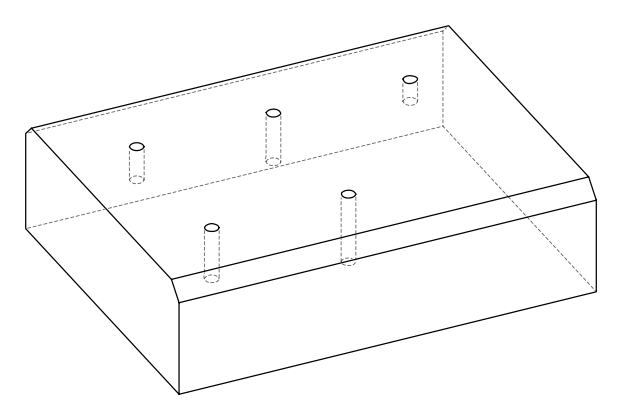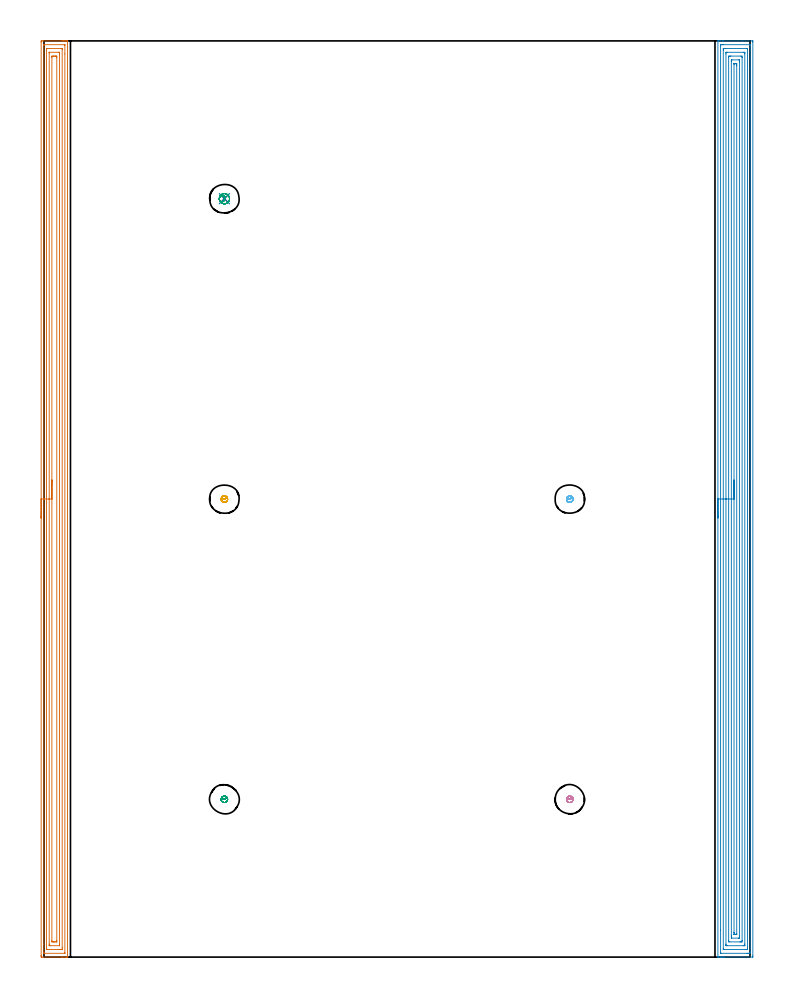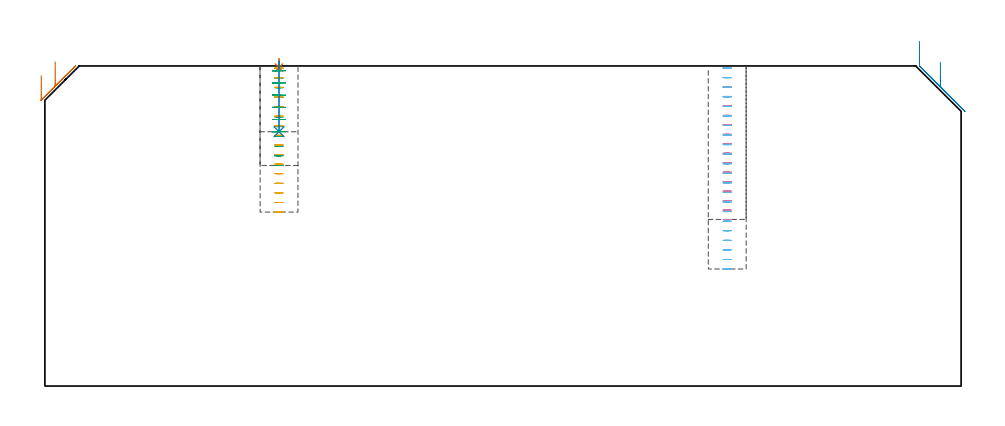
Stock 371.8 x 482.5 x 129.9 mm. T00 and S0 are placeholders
(PLAN: 9 operations, 4 tool changes, 52 min)
(1 AREA_MILL | FG_CHAMFER_SURFACE | UGT0205_001 | 19.6 min | 46609 mm3)
(2 AREA_MILL_1 | FG_CHAMFER_SURFACE_1 | UGT0205_001 | 27.3 min | 81669 mm3)
(3 MILL_BLIND_HOLE_FROM_SOLID_MATERIAL | STEP1POCKET | NXT0201_011 | Spiral | 0.72 min | 7507 mm3)
(4 MILL_BLIND_HOLE_FROM_SOLID_MATERIAL_1 | STEP1POCKET_1 | NXT0201_011 | Spiral | 1.12 min | 11581 mm3)
(5 MILL_BLIND_HOLE_FROM_SOLID_MATERIAL_2 | STEP1POCKET_2 | NXT0201_011 | Spiral | 1.05 min | 11025 mm3)
(6 MILL_BLIND_HOLE_FROM_SOLID_MATERIAL_3 | STEP1POCKET_3 | NXT0201_011 | Spiral | 1.45 min | 15314 mm3)
(7 SPOT_DRILL | STEP1POCKET_4 | NXT0321_9005460120000 | 0.03 min | 7 mm3)
(8 DRILL_BLIND_HOLE_INTO_CENTER | STEP1POCKET_4 | NXT0301_128 | 0.12 min | 2883 mm3)
(9 MILL_ROUGH_BLIND_HOLE_CONTOUR | STEP1POCKET_4 | NXT0201_010 | Spiral | 0.66 min | 2088 mm3)
(TOOL UGT0205_001 | Chamfer Mill 20 x 3 x 45 deg. | D20 FL50 Z2)
(TOOL NXT0201_011 | ENDMILL 12mm [2P460-1200-NA 1630] | D12 FL38 Z6)
(TOOL NXT0321_9005460120000 | NC Spot Drill, 142deg, 12mm, Carbide, Uncoated | D12 PA142 FL30 Z2)
(TOOL NXT0301_128 | Carbide Drill 12mm [861.1-1200-036A1-GP GC34] | D12 PA150 FL37.4 Z2)
(TOOL NXT0201_010 | ENDMILL 10mm [2P460-1000-NA 1630] | D10 FL30 Z6)
(OP 1 AREA_MILL)
G17 G21 G94 G90
T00 M6
G54
G17 G0 G90 X-1.5 Y231.25 S1061 M3
G43 Z139.9 H0
Z126.
G94 G1 Y231.288 Z125.128 F250.
Y231.402 Z124.263
Y231.591 Z123.412
Y231.853 Z122.58
Y232.187 Z121.774
Y232.59 Z121.
Y233.058 Z120.264
Y233.59 Z119.572
Y234.179 Z118.929
Y234.822 Z118.34
Y235.514 Z117.808
Y236.25 Z117.34
Y237.024 Z116.937
Y237.83 Z116.603
Y238.662 Z116.341
Y239.513 Z116.152
Y240.378 Z116.038
Y241.25 Z116.
X-1.499 Y481.888 Z116.001
X-1.497 Y482.27 Z116.002
X-1.492 Y482.49 Z116.005
X-1.122 Y482.495 Z116.376
X-0.521 Y482.5 Z116.976
X9.393 Z126.887
X9.945 Z127.441
X10.269 Z127.765
X10.821 Z128.317
X11.145 Z128.64
X11.795 Z129.294
X12.12 Z129.619
X12.262 Y482.498 Z129.754
X12.398 Y482.49 Z129.888
X12.4 Y482.335 Z129.9
Y0.165
X12.398 Y0.01 Z129.888
X12.262 Y0.002 Z129.754
X12.12 Y0. Z129.619
X11.794 Z129.294
X11.145 Z128.64
X9.945 Z127.442
X9.393 Z126.887
X-1.08 Z116.418
X-1.122 Y0.001 Z116.376
X-1.493 Y0.01 Z116.005
X-1.497 Y0.23 Z116.001
X-1.5 Y0.612 Z116.
Y0.997
Y241.25
X-0.086 Z117.414
X-0.085 Y480.102 Z117.415
X-0.081 Y480.466 Z117.419
X-0.08 Y480.482 Z117.421
X-0.062 Y480.49 Z117.438
X0.006 Y480.496 Z117.506
X0.11 Y480.499 Z117.61
X10.756 Y480.5 Z128.256
X10.923 Y480.497 Z128.423
X10.953 Y480.495 Z128.453
X10.979 Y480.49 Z128.479
X10.981 Y480.451 Z128.481
X10.985 Y480.266 Z128.485
X10.986 Y475.66 Z128.486
X10.985 Y2.398 Z128.485
X10.981 Y2.034 Z128.481
X10.979 Y2.018 Z128.479
X10.961 Y2.01 Z128.461
X10.893 Y2.004 Z128.393
X10.789 Y2.001 Z128.289
X0.144 Y2. Z117.644
X-0.023 Y2.003 Z117.477
X-0.053 Y2.005 Z117.447
X-0.079 Y2.01 Z117.421
X-0.081 Y2.048 Z117.419
X-0.085 Y2.234 Z117.415
X-0.086 Y6.848 Z117.414
Y241.25
X1.328 Z118.828
X1.329 Y477.605 Z118.829
X1.333 Y478.317 Z118.833
X1.335 Y478.491 Z118.835
X1.507 Y478.494 Z119.007
X2.203 Y478.5 Z119.703
X2.383 Z119.883
X9.214 Y478.499 Z126.714
X9.393 Y478.495 Z126.893
X9.565 Y478.489 Z127.065
X9.569 Y478.317 Z127.069
X9.571 Y478.135 Z127.071
Y4.895
X9.567 Y4.183 Z127.067
X9.564 Y4.009 Z127.064
X9.393 Y4.006 Z126.893
X8.696 Y4. Z126.196
X8.517 Z126.017
X1.686 Y4.001 Z119.186
X1.507 Y4.005 Z119.007
X1.335 Y4.011 Z118.835
X1.331 Y4.183 Z118.831
X1.329 Y4.365 Z118.829
X1.328 Y241.25 Z118.828
X2.743 Z120.243
Y476.164
X2.745 Y476.34 Z120.245
X2.749 Y476.479 Z120.249
X2.75 Y476.491 Z120.25
X2.758 Y476.494 Z120.258
X2.784 Y476.498 Z120.284
X2.836 Y476.499 Z120.336
X7.671 Y476.5 Z125.171
X8.06 Y476.492 Z125.56
X8.151 Y476.489 Z125.651
X8.154 Y476.428 Z125.654
X8.155 Y476.364 Z125.655
X8.157 Y476.004 Z125.657
Y475.638
Y6.336
X8.155 Y6.16 Z125.655
X8.151 Y6.021 Z125.651
X8.15 Y6.009 Z125.65
X8.142 Y6.006 Z125.642
X8.116 Y6.002 Z125.616
X8.064 Y6.001 Z125.564
X3.229 Y6. Z120.729
X2.84 Y6.008 Z120.34
X2.749 Y6.011 Z120.249
X2.746 Y6.072 Z120.246
X2.745 Y6.135 Z120.245
X2.743 Y6.496 Z120.243
Y6.862
Y241.25
X4.157 Z121.657
Y473.852
X4.164 Y474.287 Z121.664
X4.171 Y474.49 Z121.671
X4.379 Y474.497 Z121.879
X5.012 Y474.499 Z122.512
X5.252 Y474.5 Z122.752
X5.888 Z123.388
X6.129 Y474.499 Z123.629
X6.62 Y474.493 Z124.12
X6.736 Y474.49 Z124.236
X6.743 Y473.852 Z124.243
Y8.648
X6.736 Y8.213 Z124.236
X6.729 Y8.01 Z124.229
X6.521 Y8.003 Z124.021
X5.888 Y8. Z123.388
X5.648 Z123.148
X5.012 Z122.512
X4.771 Y8.001 Z122.271
X4.28 Y8.007 Z121.78
X4.164 Y8.01 Z121.664
X4.157 Y8.648 Z121.657
Y241.25
Y242.122 Z121.695
Y242.986 Z121.809
Y243.838 Z121.998
Y244.67 Z122.26
Y245.476 Z122.594
Y246.25 Z122.997
Y246.986 Z123.465
Y247.678 Z123.996
Y248.321 Z124.586
Y248.91 Z125.229
Y249.441 Z125.921
Y249.91 Z126.657
Y250.313 Z127.431
Y250.647 Z128.237
Y250.909 Z129.069
Y251.098 Z129.92
Y251.212 Z130.785
Y251.25 Z131.657
G0 Z139.9
M5
M2
(OP 2 AREA_MILL_1)
G17 G21 G94 G90
T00 M6
G54
G17 G0 G90 X354.9 Y231.25 S1061 M3
G43 Z139.9 H0
G94 G1 Y231.288 Z139.028 F250.
Y231.402 Z138.163
Y231.591 Z137.312
Y231.853 Z136.48
Y232.187 Z135.674
Y232.59 Z134.9
Y233.058 Z134.164
Y233.59 Z133.472
Y234.179 Z132.829
Y234.822 Z132.239
Y235.514 Z131.708
Y236.25 Z131.24
Y237.024 Z130.837
Y237.83 Z130.503
Y238.662 Z130.241
Y239.514 Z130.052
Y240.378 Z129.938
Y241.25 Z129.9
Y482.335
X354.906 Y482.49 Z129.893
X355.206 Y482.5 Z129.593
X355.541 Z129.259
X356.192 Z128.603
X357.396 Z127.401
X357.949 Z126.845
X367.916 Z116.881
X372.887 Z111.91
X373.167 Y482.497 Z111.631
X373.292 Y482.49 Z111.505
X373.299 Y482.362 Z111.499
X373.3 Y481.888 Z111.5
Y0.612
X373.295 Y0.133 Z111.503
X373.292 Y0.01 Z111.506
X373.164 Y0. Z111.634
X358.551 Z126.244
X357.949 Z126.845
X357.396 Z127.401
X357.07 Z127.726
X356.517 Z128.279
X356.192 Z128.603
X355.206 Z129.594
X355.005 Y0.004 Z129.794
X354.907 Y0.01 Z129.893
X354.9 Y0.165 Z129.9
Y241.25
X356.314 Z128.486
X356.315 Y479.977 Z128.485
X356.316 Y480.102 Z128.484
X356.321 Y480.477 Z128.479
X356.686 Y480.493 Z128.114
X357.07 Y480.497 Z127.73
X357.558 Y480.5 Z127.242
X357.949 Z126.851
X371.617 Z113.183
X371.807 Y480.498 Z112.993
X371.837 Y480.496 Z112.963
X371.867 Y480.49 Z112.933
X371.879 Y480.483 Z112.921
X371.88 Y480.46 Z112.92
X371.885 Y480.228 Z112.915
X371.886 Y468.177 Z112.914
X371.885 Y2.523 Z112.915
X371.884 Y2.398 Z112.916
X371.879 Y2.023 Z112.921
X371.514 Y2.007 Z113.286
X371.13 Y2.003 Z113.67
X370.642 Y2. Z114.158
X370.251 Z114.549
X356.583 Z128.217
X356.393 Y2.002 Z128.407
X356.363 Y2.004 Z128.437
X356.333 Y2.01 Z128.467
X356.321 Y2.017 Z128.479
X356.32 Y2.04 Z128.48
X356.315 Y2.272 Z128.485
X356.314 Y14.326 Z128.486
Y241.25
X357.728 Z127.072
X357.729 Y477.648 Z127.071
X357.731 Y478.317 Z127.069
X357.733 Y478.428 Z127.067
X357.735 Y478.477 Z127.065
X357.776 Y478.492 Z127.024
X357.949 Y478.495 Z126.851
X358.647 Y478.5 Z126.153
X358.828 Z125.972
X370.071 Y478.499 Z114.729
X370.251 Y478.496 Z114.549
X370.431 Y478.49 Z114.369
X370.465 Y478.482 Z114.335
X370.468 Y478.45 Z114.332
X370.47 Y478.391 Z114.33
X370.471 Y478.317 Z114.329
X370.472 Y478.092 Z114.328
X370.471 Y4.852 Z114.329
X370.469 Y4.183 Z114.331
X370.467 Y4.072 Z114.333
X370.465 Y4.023 Z114.335
X370.424 Y4.008 Z114.376
X370.251 Y4.005 Z114.549
X369.553 Y4. Z115.247
X369.372 Z115.428
X358.129 Y4.001 Z126.671
X357.949 Y4.004 Z126.851
X357.769 Y4.01 Z127.031
X357.735 Y4.018 Z127.065
X357.732 Y4.05 Z127.068
X357.73 Y4.109 Z127.07
X357.729 Y4.183 Z127.071
X357.728 Y4.408 Z127.072
Y241.25
X359.143 Z125.657
Y475.638
X359.144 Y476.209 Z125.656
X359.147 Y476.401 Z125.653
X359.15 Y476.469 Z125.65
X359.155 Y476.491 Z125.645
X359.177 Y476.492 Z125.623
X359.282 Y476.496 Z125.518
X359.706 Y476.5 Z125.094
X359.737 Z125.063
X368.524 Z116.276
X368.918 Y476.493 Z115.882
X369.016 Y476.49 Z115.784
X369.051 Y476.482 Z115.749
X369.053 Y476.451 Z115.747
X369.055 Y476.367 Z115.745
X369.057 Y475.958 Z115.743
Y475.638
Y6.862
X369.056 Y6.291 Z115.744
X369.053 Y6.099 Z115.747
X369.05 Y6.031 Z115.75
X369.045 Y6.01 Z115.755
X369.023 Y6.008 Z115.777
X368.918 Y6.004 Z115.882
X368.494 Y6. Z116.306
X368.463 Z116.337
X359.676 Z125.124
X359.282 Y6.007 Z125.518
X359.184 Y6.01 Z125.616
X359.149 Y6.018 Z125.651
X359.147 Y6.049 Z125.653
X359.145 Y6.133 Z125.655
X359.143 Y6.542 Z125.657
Y6.862
Y241.25
X360.557 Z124.243
X360.558 Y473.852 Z124.242
Y473.88
X360.585 Y474.49 Z124.215
X360.829 Y474.497 Z123.971
X361.464 Y474.499 Z123.336
X361.705 Y474.5 Z123.095
X366.978 Y474.499 Z117.822
X367.615 Y474.49 Z117.185
X367.642 Y473.852 Z117.158
X367.643 Y473.824 Z117.157
X367.642 Y8.648 Z117.158
Y8.62
X367.615 Y8.01 Z117.185
X367.371 Y8.003 Z117.429
X366.736 Y8.001 Z118.064
X366.495 Y8. Z118.305
X361.222 Y8.001 Z123.578
X360.585 Y8.01 Z124.215
X360.558 Y8.648 Z124.242
X360.557 Y8.676 Z124.243
Y241.25
X361.971 Z122.829
Y471.551
X361.973 Y472.066 Z122.827
X361.976 Y472.439 Z122.824
X361.978 Y472.488 Z122.822
X362.023 Y472.492 Z122.777
X362.129 Y472.497 Z122.671
X362.343 Y472.499 Z122.457
X366. Z118.8
X366.113 Y472.496 Z118.687
X366.189 Y472.49 Z118.611
X366.222 Y472.485 Z118.578
X366.224 Y472.443 Z118.576
X366.227 Y472.066 Z118.573
X366.229 Y471.689 Z118.571
Y471.173
Y10.949
X366.227 Y10.434 Z118.573
X366.224 Y10.061 Z118.576
X366.222 Y10.012 Z118.578
X366.177 Y10.008 Z118.623
X366.071 Y10.003 Z118.729
X365.857 Y10.001 Z118.943
X362.2 Z122.6
X362.087 Y10.004 Z122.713
X362.011 Y10.01 Z122.789
X361.978 Y10.015 Z122.822
X361.977 Y10.057 Z122.823
X361.973 Y10.434 Z122.827
X361.971 Y10.811 Z122.829
Y11.327
Y241.25
X363.385 Z121.415
X363.386 Y470.28 Z121.414
X363.387 Y470.462 Z121.413
X363.389 Y470.483 Z121.411
X363.391 Y470.487 Z121.409
X363.409 Y470.49 Z121.391
X363.524 Y470.497 Z121.276
X363.668 Y470.499 Z121.132
X363.884 Y470.5 Z120.916
X364.1 Z120.7
X364.764 Y470.498 Z120.036
X364.795 Y470.494 Z120.005
X364.802 Y470.492 Z119.998
X364.808 Y470.454 Z119.992
X364.811 Y470.28 Z119.989
X364.814 Y469.554 Z119.986
X364.815 Y469.387 Z119.985
X364.814 Y12.22 Z119.986
X364.813 Y12.038 Z119.987
X364.811 Y12.017 Z119.989
X364.809 Y12.013 Z119.991
X364.791 Y12.009 Z120.009
X364.676 Y12.003 Z120.124
X364.532 Y12.001 Z120.268
X364.316 Y12. Z120.484
X364.1 Z120.7
X363.436 Y12.002 Z121.364
X363.405 Y12.006 Z121.395
X363.398 Y12.008 Z121.402
X363.392 Y12.046 Z121.408
X363.389 Y12.22 Z121.411
X363.386 Y12.946 Z121.414
X363.385 Y13.112 Z121.415
Y241.25
Y242.122 Z121.453
Y242.986 Z121.567
Y243.838 Z121.755
Y244.67 Z122.018
Y245.476 Z122.352
Y246.25 Z122.754
Y246.986 Z123.223
Y247.678 Z123.754
Y248.321 Z124.344
Y248.91 Z124.987
Y249.442 Z125.679
Y249.91 Z126.415
Y250.313 Z127.188
Y250.647 Z127.994
Y250.909 Z128.826
Y251.098 Z129.678
Y251.212 Z130.543
Y251.25 Z131.415
G0 Z139.9
M5
M2
(OP 3 MILL_BLIND_HOLE_FROM_SOLID_MATERIAL)
G17 G21 G94 G90
T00 M6
G54
G17 G0 G90 X95. Y83.1 S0 M3
G43 Z139.9 H1
Z128.955
G94 G3 X95.761 Y84.039 R0.778 F250.
X94.647 Y84.763 R0.939
X93.337 Y82.747 R1.7
X94.647 Y84.763 R-1.7
X93.992 Y83.755 R0.85
X95. Y83.1 R0.85
G0 Z125.009
G3 X95.761 Y84.039 R0.778
X94.647 Y84.763 R0.939
X93.337 Y82.747 R1.7
X94.647 Y84.763 R-1.7
X93.992 Y83.755 R0.85
X95. Y83.1 R0.85
G0 Z121.064
G3 X95.761 Y84.039 R0.778
X94.647 Y84.763 R0.939
X93.337 Y82.747 R1.7
X94.647 Y84.763 R-1.7
X93.992 Y83.755 R0.85
X95. Y83.1 R0.85
G0 Z117.118
G3 X95.761 Y84.039 R0.778
X94.647 Y84.763 R0.939
X93.337 Y82.747 R1.7
X94.647 Y84.763 R-1.7
X93.992 Y83.755 R0.85
X95. Y83.1 R0.85
G0 Z113.173
G3 X95.761 Y84.039 R0.778
X94.647 Y84.763 R0.939
X93.337 Y82.747 R1.7
X94.647 Y84.763 R-1.7
X93.992 Y83.755 R0.85
X95. Y83.1 R0.85
G0 Z109.227
G3 X95.761 Y84.039 R0.778
X94.647 Y84.763 R0.939
X93.337 Y82.747 R1.7
X94.647 Y84.763 R-1.7
X93.992 Y83.755 R0.85
X95. Y83.1 R0.85
G0 Z105.282
G3 X95.761 Y84.039 R0.778
X94.647 Y84.763 R0.939
X93.337 Y82.747 R1.7
X94.647 Y84.763 R-1.7
X93.992 Y83.755 R0.85
X95. Y83.1 R0.85
G0 Z101.336
G3 X95.761 Y84.039 R0.778
X94.647 Y84.763 R0.939
X93.337 Y82.747 R1.7
X94.647 Y84.763 R-1.7
X93.992 Y83.755 R0.85
X95. Y83.1 R0.85
G0 Z97.391
G3 X95.761 Y84.039 R0.778
X94.647 Y84.763 R0.939
X93.337 Y82.747 R1.7
X94.647 Y84.763 R-1.7
X93.992 Y83.755 R0.85
X95. Y83.1 R0.85
G0 Z93.445
G3 X95.761 Y84.039 R0.778
X94.647 Y84.763 R0.939
X93.337 Y82.747 R1.7
X94.647 Y84.763 R-1.7
X93.992 Y83.755 R0.85
X95. Y83.1 R0.85
G0 Z89.5
G3 X95.761 Y84.039 R0.778
X94.647 Y84.763 R0.939
X93.337 Y82.747 R1.7
X94.647 Y84.763 R-1.7
X93.992 Y83.755 R0.85
X95. Y83.1 R0.85
G0 Z139.9
M5
M2
(OP 4 MILL_BLIND_HOLE_FROM_SOLID_MATERIAL_1)
G17 G21 G94 G90
T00 M6
G54
G17 G0 G90 X276.9 Y83.1 S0 M3
G43 Z139.9 H1
Z129.059
G94 G3 X277.661 Y84.039 R0.778 F250.
X276.547 Y84.763 R0.939
X275.237 Y82.747 R1.7
X276.547 Y84.763 R-1.7
X275.892 Y83.755 R0.85
X276.9 Y83.1 R0.85
G0 Z125.218
G3 X277.661 Y84.039 R0.778
X276.547 Y84.763 R0.939
X275.237 Y82.747 R1.7
X276.547 Y84.763 R-1.7
X275.892 Y83.755 R0.85
X276.9 Y83.1 R0.85
G0 Z121.376
G3 X277.661 Y84.039 R0.778
X276.547 Y84.763 R0.939
X275.237 Y82.747 R1.7
X276.547 Y84.763 R-1.7
X275.892 Y83.755 R0.85
X276.9 Y83.1 R0.85
G0 Z117.535
G3 X277.661 Y84.039 R0.778
X276.547 Y84.763 R0.939
X275.237 Y82.747 R1.7
X276.547 Y84.763 R-1.7
X275.892 Y83.755 R0.85
X276.9 Y83.1 R0.85
G0 Z113.694
G3 X277.661 Y84.039 R0.778
X276.547 Y84.763 R0.939
X275.237 Y82.747 R1.7
X276.547 Y84.763 R-1.7
X275.892 Y83.755 R0.85
X276.9 Y83.1 R0.85
G0 Z109.853
G3 X277.661 Y84.039 R0.778
X276.547 Y84.763 R0.939
X275.237 Y82.747 R1.7
X276.547 Y84.763 R-1.7
X275.892 Y83.755 R0.85
X276.9 Y83.1 R0.85
G0 Z106.012
G3 X277.661 Y84.039 R0.778
X276.547 Y84.763 R0.939
X275.237 Y82.747 R1.7
X276.547 Y84.763 R-1.7
X275.892 Y83.755 R0.85
X276.9 Y83.1 R0.85
G0 Z102.171
G3 X277.661 Y84.039 R0.778
X276.547 Y84.763 R0.939
X275.237 Y82.747 R1.7
X276.547 Y84.763 R-1.7
X275.892 Y83.755 R0.85
X276.9 Y83.1 R0.85
G0 Z98.329
G3 X277.661 Y84.039 R0.778
X276.547 Y84.763 R0.939
X275.237 Y82.747 R1.7
X276.547 Y84.763 R-1.7
X275.892 Y83.755 R0.85
X276.9 Y83.1 R0.85
G0 Z94.488
G3 X277.661 Y84.039 R0.778
X276.547 Y84.763 R0.939
X275.237 Y82.747 R1.7
X276.547 Y84.763 R-1.7
X275.892 Y83.755 R0.85
X276.9 Y83.1 R0.85
G0 Z90.647
G3 X277.661 Y84.039 R0.778
X276.547 Y84.763 R0.939
X275.237 Y82.747 R1.7
X276.547 Y84.763 R-1.7
X275.892 Y83.755 R0.85
X276.9 Y83.1 R0.85
G0 Z86.806
G3 X277.661 Y84.039 R0.778
X276.547 Y84.763 R0.939
X275.237 Y82.747 R1.7
X276.547 Y84.763 R-1.7
X275.892 Y83.755 R0.85
X276.9 Y83.1 R0.85
G0 Z82.965
G3 X277.661 Y84.039 R0.778
X276.547 Y84.763 R0.939
X275.237 Y82.747 R1.7
X276.547 Y84.763 R-1.7
X275.892 Y83.755 R0.85
X276.9 Y83.1 R0.85
G0 Z79.124
G3 X277.661 Y84.039 R0.778
X276.547 Y84.763 R0.939
X275.237 Y82.747 R1.7
X276.547 Y84.763 R-1.7
X275.892 Y83.755 R0.85
X276.9 Y83.1 R0.85
G0 Z75.282
G3 X277.661 Y84.039 R0.778
X276.547 Y84.763 R0.939
X275.237 Y82.747 R1.7
X276.547 Y84.763 R-1.7
X275.892 Y83.755 R0.85
X276.9 Y83.1 R0.85
G0 Z71.441
G3 X277.661 Y84.039 R0.778
X276.547 Y84.763 R0.939
X275.237 Y82.747 R1.7
X276.547 Y84.763 R-1.7
X275.892 Y83.755 R0.85
X276.9 Y83.1 R0.85
G0 Z67.6
G3 X277.661 Y84.039 R0.778
X276.547 Y84.763 R0.939
X275.237 Y82.747 R1.7
X276.547 Y84.763 R-1.7
X275.892 Y83.755 R0.85
X276.9 Y83.1 R0.85
G0 Z139.9
M5
M2
(OP 5 MILL_BLIND_HOLE_FROM_SOLID_MATERIAL_2)
G17 G21 G94 G90
T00 M6
G54
G17 G0 G90 X95. Y241.2 S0 M3
G43 Z139.9 H1
Z129.006
G94 G3 X95.761 Y242.139 R0.778 F250.
X94.647 Y242.863 R0.939
X93.337 Y240.847 R1.7
X94.647 Y242.863 R-1.7
X93.992 Y241.855 R0.85
X95. Y241.2 R0.85
G0 Z125.113
G3 X95.761 Y242.139 R0.778
X94.647 Y242.863 R0.939
X93.337 Y240.847 R1.7
X94.647 Y242.863 R-1.7
X93.992 Y241.855 R0.85
X95. Y241.2 R0.85
G0 Z121.219
G3 X95.761 Y242.139 R0.778
X94.647 Y242.863 R0.939
X93.337 Y240.847 R1.7
X94.647 Y242.863 R-1.7
X93.992 Y241.855 R0.85
X95. Y241.2 R0.85
G0 Z117.325
G3 X95.761 Y242.139 R0.778
X94.647 Y242.863 R0.939
X93.337 Y240.847 R1.7
X94.647 Y242.863 R-1.7
X93.992 Y241.855 R0.85
X95. Y241.2 R0.85
G0 Z113.431
G3 X95.761 Y242.139 R0.778
X94.647 Y242.863 R0.939
X93.337 Y240.847 R1.7
X94.647 Y242.863 R-1.7
X93.992 Y241.855 R0.85
X95. Y241.2 R0.85
G0 Z109.538
G3 X95.761 Y242.139 R0.778
X94.647 Y242.863 R0.939
X93.337 Y240.847 R1.7
X94.647 Y242.863 R-1.7
X93.992 Y241.855 R0.85
X95. Y241.2 R0.85
G0 Z105.644
G3 X95.761 Y242.139 R0.778
X94.647 Y242.863 R0.939
X93.337 Y240.847 R1.7
X94.647 Y242.863 R-1.7
X93.992 Y241.855 R0.85
X95. Y241.2 R0.85
G0 Z101.75
G3 X95.761 Y242.139 R0.778
X94.647 Y242.863 R0.939
X93.337 Y240.847 R1.7
X94.647 Y242.863 R-1.7
X93.992 Y241.855 R0.85
X95. Y241.2 R0.85
G0 Z97.856
G3 X95.761 Y242.139 R0.778
X94.647 Y242.863 R0.939
X93.337 Y240.847 R1.7
X94.647 Y242.863 R-1.7
X93.992 Y241.855 R0.85
X95. Y241.2 R0.85
G0 Z93.963
G3 X95.761 Y242.139 R0.778
X94.647 Y242.863 R0.939
X93.337 Y240.847 R1.7
X94.647 Y242.863 R-1.7
X93.992 Y241.855 R0.85
X95. Y241.2 R0.85
G0 Z90.069
G3 X95.761 Y242.139 R0.778
X94.647 Y242.863 R0.939
X93.337 Y240.847 R1.7
X94.647 Y242.863 R-1.7
X93.992 Y241.855 R0.85
X95. Y241.2 R0.85
G0 Z86.175
G3 X95.761 Y242.139 R0.778
X94.647 Y242.863 R0.939
X93.337 Y240.847 R1.7
X94.647 Y242.863 R-1.7
X93.992 Y241.855 R0.85
X95. Y241.2 R0.85
G0 Z82.281
G3 X95.761 Y242.139 R0.778
X94.647 Y242.863 R0.939
X93.337 Y240.847 R1.7
X94.647 Y242.863 R-1.7
X93.992 Y241.855 R0.85
X95. Y241.2 R0.85
G0 Z78.388
G3 X95.761 Y242.139 R0.778
X94.647 Y242.863 R0.939
X93.337 Y240.847 R1.7
X94.647 Y242.863 R-1.7
X93.992 Y241.855 R0.85
X95. Y241.2 R0.85
G0 Z74.494
G3 X95.761 Y242.139 R0.778
X94.647 Y242.863 R0.939
X93.337 Y240.847 R1.7
X94.647 Y242.863 R-1.7
X93.992 Y241.855 R0.85
X95. Y241.2 R0.85
G0 Z70.6
G3 X95.761 Y242.139 R0.778
X94.647 Y242.863 R0.939
X93.337 Y240.847 R1.7
X94.647 Y242.863 R-1.7
X93.992 Y241.855 R0.85
X95. Y241.2 R0.85
G0 Z139.9
M5
M2
(OP 6 MILL_BLIND_HOLE_FROM_SOLID_MATERIAL_3)
G17 G21 G94 G90
T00 M6
G54
G17 G0 G90 X276.9 Y241.2 S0 M3
G43 Z139.9 H1
Z129.018
G94 G3 X277.661 Y242.139 R0.778 F250.
X276.547 Y242.863 R0.939
X275.237 Y240.847 R1.7
X276.547 Y242.863 R-1.7
X275.892 Y241.855 R0.85
X276.9 Y241.2 R0.85
G0 Z125.136
G3 X277.661 Y242.139 R0.778
X276.547 Y242.863 R0.939
X275.237 Y240.847 R1.7
X276.547 Y242.863 R-1.7
X275.892 Y241.855 R0.85
X276.9 Y241.2 R0.85
G0 Z121.255
G3 X277.661 Y242.139 R0.778
X276.547 Y242.863 R0.939
X275.237 Y240.847 R1.7
X276.547 Y242.863 R-1.7
X275.892 Y241.855 R0.85
X276.9 Y241.2 R0.85
G0 Z117.373
G3 X277.661 Y242.139 R0.778
X276.547 Y242.863 R0.939
X275.237 Y240.847 R1.7
X276.547 Y242.863 R-1.7
X275.892 Y241.855 R0.85
X276.9 Y241.2 R0.85
G0 Z113.491
G3 X277.661 Y242.139 R0.778
X276.547 Y242.863 R0.939
X275.237 Y240.847 R1.7
X276.547 Y242.863 R-1.7
X275.892 Y241.855 R0.85
X276.9 Y241.2 R0.85
G0 Z109.609
G3 X277.661 Y242.139 R0.778
X276.547 Y242.863 R0.939
X275.237 Y240.847 R1.7
X276.547 Y242.863 R-1.7
X275.892 Y241.855 R0.85
X276.9 Y241.2 R0.85
G0 Z105.727
G3 X277.661 Y242.139 R0.778
X276.547 Y242.863 R0.939
X275.237 Y240.847 R1.7
X276.547 Y242.863 R-1.7
X275.892 Y241.855 R0.85
X276.9 Y241.2 R0.85
G0 Z101.845
G3 X277.661 Y242.139 R0.778
X276.547 Y242.863 R0.939
X275.237 Y240.847 R1.7
X276.547 Y242.863 R-1.7
X275.892 Y241.855 R0.85
X276.9 Y241.2 R0.85
G0 Z97.964
G3 X277.661 Y242.139 R0.778
X276.547 Y242.863 R0.939
X275.237 Y240.847 R1.7
X276.547 Y242.863 R-1.7
X275.892 Y241.855 R0.85
X276.9 Y241.2 R0.85
G0 Z94.082
G3 X277.661 Y242.139 R0.778
X276.547 Y242.863 R0.939
X275.237 Y240.847 R1.7
X276.547 Y242.863 R-1.7
X275.892 Y241.855 R0.85
X276.9 Y241.2 R0.85
G0 Z90.2
G3 X277.661 Y242.139 R0.778
X276.547 Y242.863 R0.939
X275.237 Y240.847 R1.7
X276.547 Y242.863 R-1.7
X275.892 Y241.855 R0.85
X276.9 Y241.2 R0.85
G0 Z86.318
G3 X277.661 Y242.139 R0.778
X276.547 Y242.863 R0.939
X275.237 Y240.847 R1.7
X276.547 Y242.863 R-1.7
X275.892 Y241.855 R0.85
X276.9 Y241.2 R0.85
G0 Z82.436
G3 X277.661 Y242.139 R0.778
X276.547 Y242.863 R0.939
X275.237 Y240.847 R1.7
X276.547 Y242.863 R-1.7
X275.892 Y241.855 R0.85
X276.9 Y241.2 R0.85
G0 Z78.555
G3 X277.661 Y242.139 R0.778
X276.547 Y242.863 R0.939
X275.237 Y240.847 R1.7
X276.547 Y242.863 R-1.7
X275.892 Y241.855 R0.85
X276.9 Y241.2 R0.85
G0 Z74.673
G3 X277.661 Y242.139 R0.778
X276.547 Y242.863 R0.939
X275.237 Y240.847 R1.7
X276.547 Y242.863 R-1.7
X275.892 Y241.855 R0.85
X276.9 Y241.2 R0.85
G0 Z70.791
G3 X277.661 Y242.139 R0.778
X276.547 Y242.863 R0.939
X275.237 Y240.847 R1.7
X276.547 Y242.863 R-1.7
X275.892 Y241.855 R0.85
X276.9 Y241.2 R0.85
G0 Z66.909
G3 X277.661 Y242.139 R0.778
X276.547 Y242.863 R0.939
X275.237 Y240.847 R1.7
X276.547 Y242.863 R-1.7
X275.892 Y241.855 R0.85
X276.9 Y241.2 R0.85
G0 Z63.027
G3 X277.661 Y242.139 R0.778
X276.547 Y242.863 R0.939
X275.237 Y240.847 R1.7
X276.547 Y242.863 R-1.7
X275.892 Y241.855 R0.85
X276.9 Y241.2 R0.85
G0 Z59.145
G3 X277.661 Y242.139 R0.778
X276.547 Y242.863 R0.939
X275.237 Y240.847 R1.7
X276.547 Y242.863 R-1.7
X275.892 Y241.855 R0.85
X276.9 Y241.2 R0.85
G0 Z55.264
G3 X277.661 Y242.139 R0.778
X276.547 Y242.863 R0.939
X275.237 Y240.847 R1.7
X276.547 Y242.863 R-1.7
X275.892 Y241.855 R0.85
X276.9 Y241.2 R0.85
G0 Z51.382
G3 X277.661 Y242.139 R0.778
X276.547 Y242.863 R0.939
X275.237 Y240.847 R1.7
X276.547 Y242.863 R-1.7
X275.892 Y241.855 R0.85
X276.9 Y241.2 R0.85
G0 Z47.5
G3 X277.661 Y242.139 R0.778
X276.547 Y242.863 R0.939
X275.237 Y240.847 R1.7
X276.547 Y242.863 R-1.7
X275.892 Y241.855 R0.85
X276.9 Y241.2 R0.85
G0 Z139.9
M5
M2
(OP 7 SPOT_DRILL)
G17 G21 G94 G90
T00 M6
G54
G17 G0 G90 X95. Y399.4 S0 M3
G43 Z139.9 H0
G94 G81 G98 Z129.237 F250. R132.9
G80
M5
M2
(OP 8 DRILL_BLIND_HOLE_INTO_CENTER)
G17 G21 G94 G90
T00 M6
G54
G17 G0 G90 X95. Y399.4 S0 M3
G43 Z139.9 H1
G94 G81 G98 Z103.2 F250. R131.9
G80
M5
M2
(OP 9 MILL_ROUGH_BLIND_HOLE_CONTOUR)
G17 G21 G94 G90
T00 M6
G54
G17 G0 G90 X95. Y399.4 S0 M3
G43 Z139.9 H1
Z127.95
G94 G3 X95.452 Y399.913 R0.456 F250.
X94.831 Y400.739 R1.042
X92.955 Y400.474 R1.82
X92.385 Y398.729 R1.709
X95.671 Y396.785 R2.7
X92.385 Y398.729 R-2.7
X94.028 Y397.757 R1.35
X95. Y399.4 R1.35
G0 Z123.
G3 X95.452 Y399.913 R0.456
X94.831 Y400.739 R1.042
X92.955 Y400.474 R1.82
X92.385 Y398.729 R1.709
X95.671 Y396.785 R2.7
X92.385 Y398.729 R-2.7
X94.028 Y397.757 R1.35
X95. Y399.4 R1.35
G0 Z118.05
G3 X95.452 Y399.913 R0.456
X94.831 Y400.739 R1.042
X92.955 Y400.474 R1.82
X92.385 Y398.729 R1.709
X95.671 Y396.785 R2.7
X92.385 Y398.729 R-2.7
X94.028 Y397.757 R1.35
X95. Y399.4 R1.35
G0 Z113.1
G3 X95.452 Y399.913 R0.456
X94.831 Y400.739 R1.042
X92.955 Y400.474 R1.82
X92.385 Y398.729 R1.709
X95.671 Y396.785 R2.7
X92.385 Y398.729 R-2.7
X94.028 Y397.757 R1.35
X95. Y399.4 R1.35
G0 Z108.15
G3 X95.452 Y399.913 R0.456
X94.831 Y400.739 R1.042
X92.955 Y400.474 R1.82
X92.385 Y398.729 R1.709
X95.671 Y396.785 R2.7
X92.385 Y398.729 R-2.7
X94.028 Y397.757 R1.35
X95. Y399.4 R1.35
G0 Z103.2
G3 X95.452 Y399.913 R0.456
X94.831 Y400.739 R1.042
X92.955 Y400.474 R1.82
X92.385 Y398.729 R1.709
X95.671 Y396.785 R2.7
X92.385 Y398.729 R-2.7
X94.028 Y397.757 R1.35
X95. Y399.4 R1.35
G0 Z139.9
M5
M2
